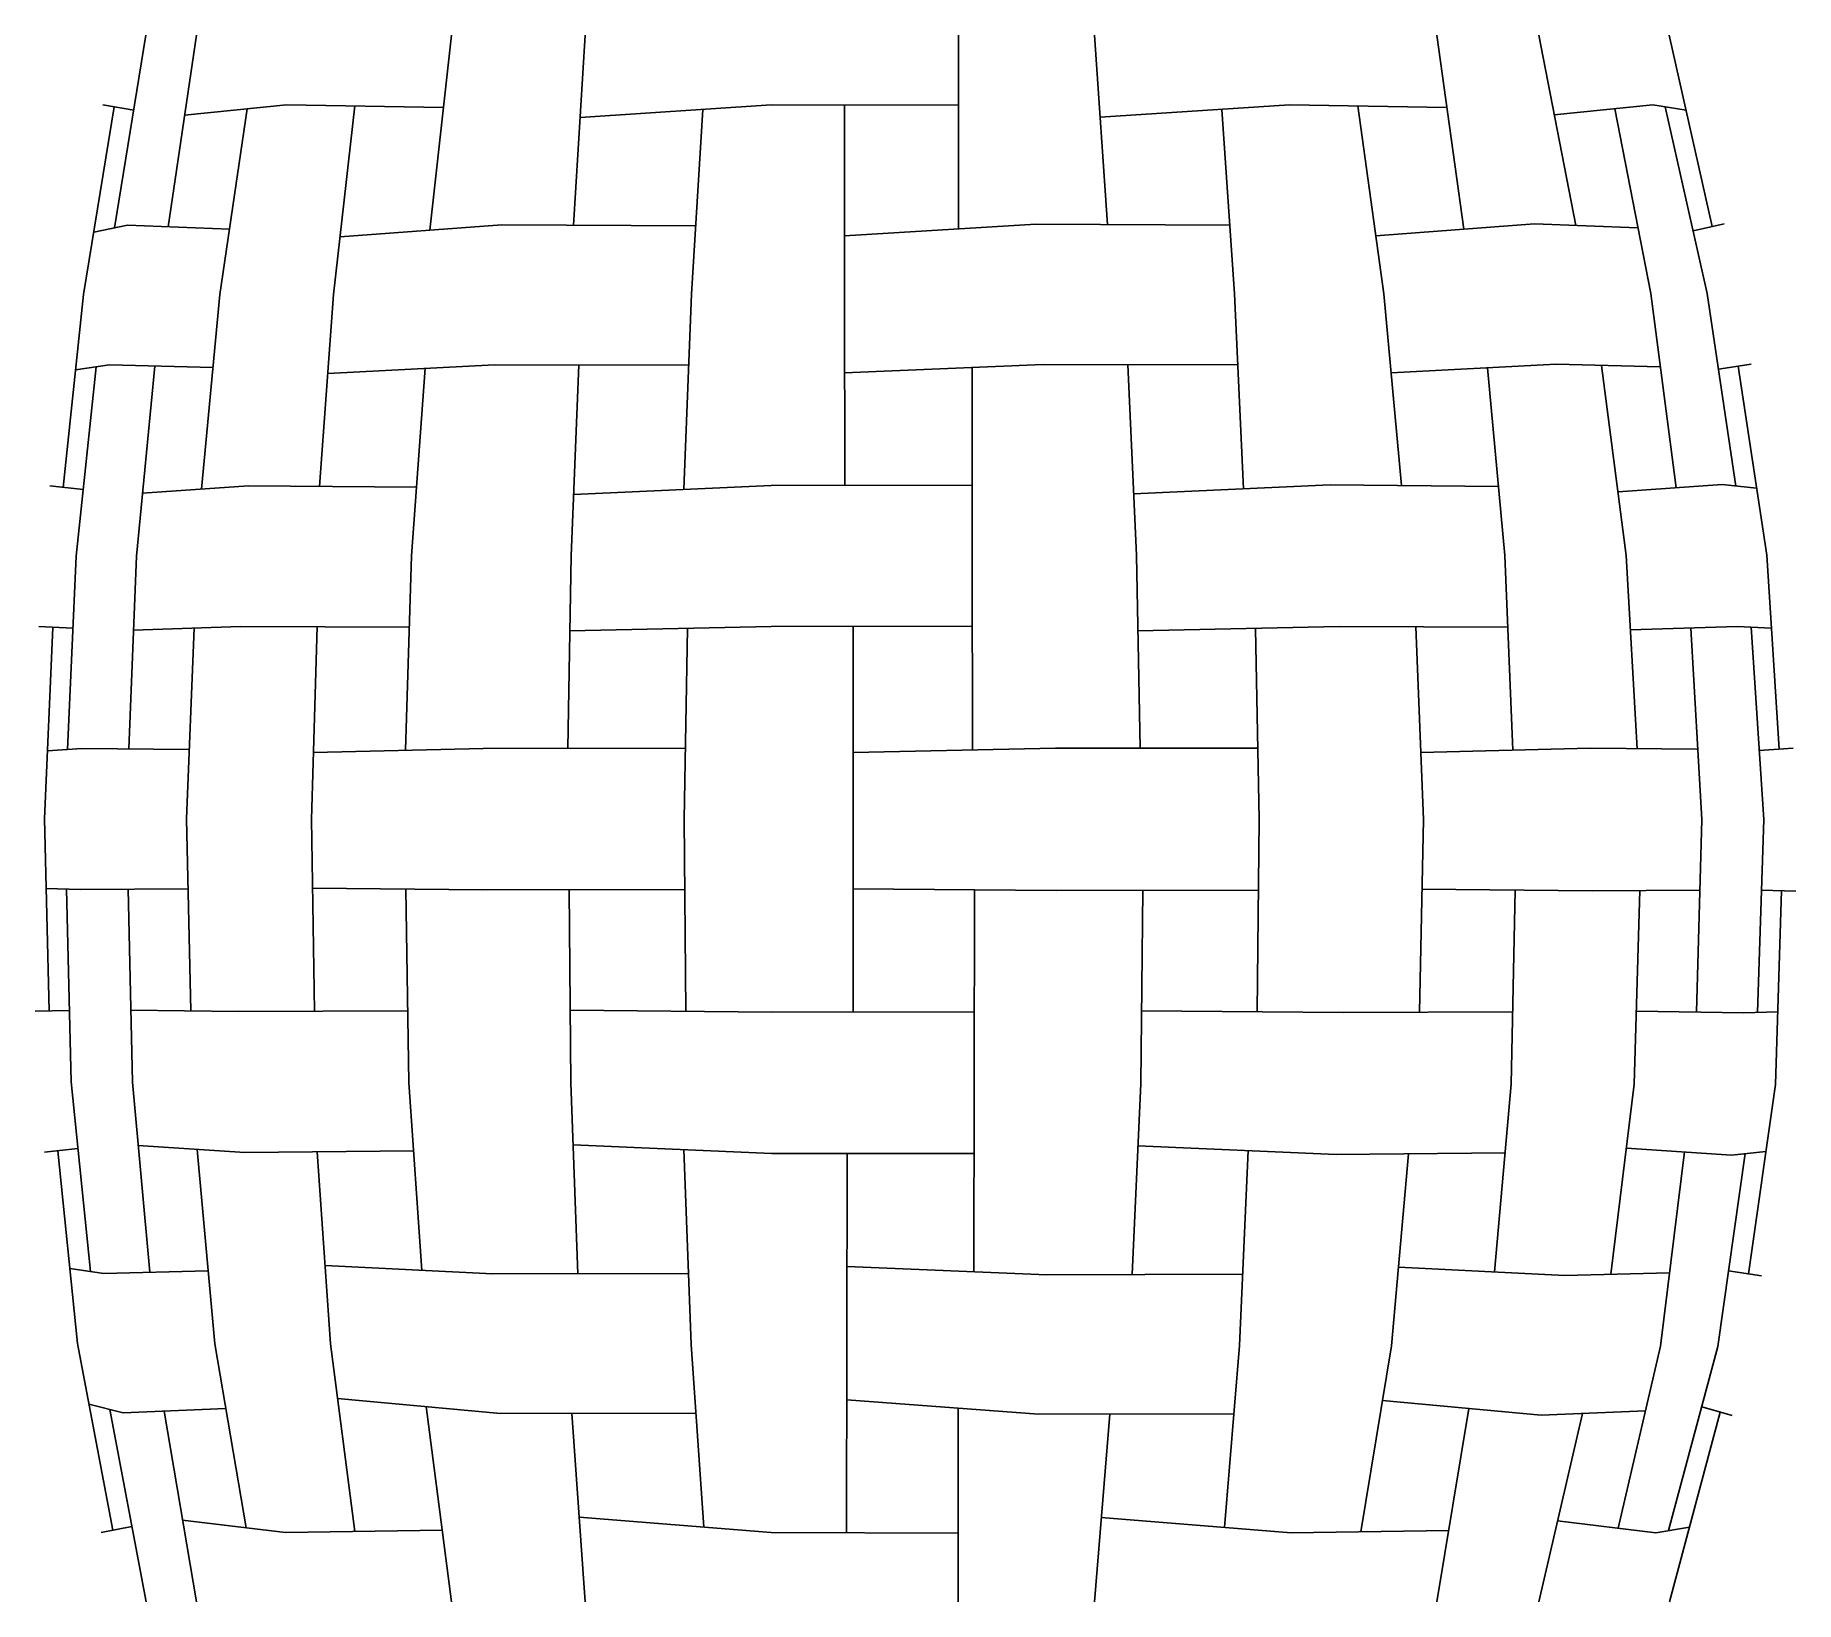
# Model space of a CAD drawing. Header units: centimetres. Extents: x -193 to 9, y 9 to 189.
import ezdxf

# ---------------------------------------------------------------- set-up
doc = ezdxf.new("R2010")
doc.units = ezdxf.units.CM
doc.header["$MEASUREMENT"] = 0

msp = doc.modelspace()

# ---------------------------------------------------------------- linework, layer by layer
at = {"color": 0}
for p, q in [((-180.1, 189.24, 21.61), (-183.71, 167.11, 22.22)), ((-174.3, 189.24, 37.37), (-177.54, 167.24, 39.19)), ((-144.97, 189.24, 72.49), (-147.49, 166.84, 75.51)), ((-129.61, 189.24, 81.35), (-130.95, 167.43, 85.17)), ((-86.74, 189.24, 88.82), (-86.74, 166.98, 93.19)), ((-71.08, 189.24, 85.97), (-69.59, 167.48, 90.21)), ((-31.74, 189.24, 63.54), (-28.67, 166.95, 67.23)), ((-20.03, 189.24, 49.57), (-15.79, 167.38, 51.97)), ((-5.04, 189.24, 7.81), (-0.13, 167.27, 8.64)), ((-187.26, 159.43, 8.78), (-183.74, 181.01, 8.18)), ((-185.07, 181.24, 0), (-181.5, 180.64, 21.85)), ((-163.93, 181.24, 58.54), (-175.65, 180.07, 38.13)), ((-171.59, 159.44, 52.43), (-168.45, 180.79, 50.66)), ((-163.93, 181.24, 58.54), (-145.9, 180.95, 73.61)), ((-158.53, 159.45, 68.01), (-156.11, 181.11, 65.08)), ((-108.27, 181.23, 90.39), (-130.19, 179.8, 83)), ((-117.4, 159.48, 91.48), (-116.11, 180.72, 87.75)), ((-108.27, 181.23, 90.39), (-86.74, 181.21, 90.4)), ((-99.81, 159.49, 94.66), (-99.83, 181.22, 90.39)), ((-48.69, 181.23, 79.9), (-70.43, 179.81, 87.81)), ((-55.01, 159.53, 86.85), (-56.47, 180.72, 82.73)), ((-48.69, 181.23, 79.9), (-30.6, 180.95, 64.91)), ((-37.86, 159.54, 76.96), (-40.84, 181.11, 73.4)), ((-6.92, 181.23, 29.95), (-18.26, 180.08, 50.58)), ((-7.17, 159.56, 40.23), (-11.3, 180.78, 37.91)), ((-6.92, 181.23, 29.95), (-3.12, 180.64, 8.13)), ((-0.7, 159.57, 22.58), (-5.5, 181.01, 21.78)), ((-182.21, 167.43, 30.84), (-186.09, 166.6, 8.58)), ((-182.21, 167.43, 30.84), (-170.48, 166.96, 51.81)), ((-139.19, 167.47, 82.28), (-157.79, 166.07, 67.12)), ((-139.19, 167.47, 82.28), (-116.92, 167.35, 90.09)), ((-77.84, 167.52, 93.09), (-99.82, 166.18, 93.35)), ((-77.84, 167.52, 93.09), (-55.56, 167.4, 85.32)), ((-20.53, 167.57, 60.28), (-38.78, 166.18, 75.86)), ((-20.53, 167.57, 60.28), (-8.64, 167.1, 39.41)), ((1.25, 167.58, 0), (-2.31, 166.76, 22.31)), ((-187.26, 159.43, 8.78), (-189.62, 137.28, 9.18)), ((-171.59, 159.44, 52.43), (-173.73, 137.09, 53.65)), ((-158.53, 159.45, 68.01), (-160.15, 137.39, 69.97)), ((-117.4, 159.48, 91.48), (-118.29, 137.06, 94.07)), ((-99.81, 159.49, 94.66), (-99.8, 137.52, 97.52)), ((-55.01, 159.53, 86.85), (-53.98, 137.11, 89.74)), ((-37.86, 159.54, 76.96), (-35.82, 137.49, 79.39)), ((-7.17, 159.56, 40.23), (-4.27, 137.23, 41.86)), ((-0.7, 159.57, 22.58), (2.62, 137.44, 23.13)), ((-184.29, 151.36, 31.71), (-188.18, 150.78, 8.93)), ((-188.12, 129.38, 23.23), (-185.81, 151.14, 22.84)), ((-184.29, 151.36, 31.71), (-172.39, 151.06, 52.89)), ((-181.19, 129.39, 42.15), (-179.09, 151.23, 40.96)), ((-140.06, 151.38, 84.6), (-159.2, 150.38, 68.82)), ((-149.6, 129.4, 79.96), (-148.01, 150.97, 78.04)), ((-140.06, 151.38, 84.6), (-117.72, 151.34, 92.42)), ((-131.23, 129.41, 90.53), (-130.36, 151.36, 88)), ((-76.98, 151.41, 95.71), (-99.81, 150.43, 95.84)), ((-85.15, 129.43, 98.57), (-85.16, 151.06, 95.76)), ((-76.98, 151.41, 95.71), (-54.64, 151.37, 87.9)), ((-66.27, 129.44, 95.16), (-67.28, 151.39, 92.32)), ((-18.05, 151.43, 61.99), (-37.02, 150.44, 77.96)), ((-23.94, 129.46, 71), (-25.93, 151.02, 68.62)), ((-18.05, 151.43, 61.99), (-6.08, 151.13, 40.84)), ((-9.98, 129.47, 54.34), (-12.82, 151.3, 52.75)), ((4.35, 151.44, 0), (0.61, 150.87, 22.8)), ((6.15, 129.48, 9.42), (2.89, 151.22, 8.88)), ((1.05, 137.6, 32.3), (-10.93, 136.77, 53.81)), ((1.05, 137.6, 32.3), (4.99, 137.19, 9.23)), ((-191.14, 137.45, 0), (-187.31, 137.03, 23.09)), ((-168.32, 137.46, 63.16), (-180.49, 136.62, 41.76)), ((-168.32, 137.46, 63.16), (-149.02, 137.29, 79.26)), ((-108.27, 137.51, 97.52), (-130.95, 136.48, 89.72)), ((-108.27, 137.51, 97.52), (-85.15, 137.53, 97.52)), ((-44, 137.57, 86.19), (-66.6, 136.53, 94.24)), ((-44, 137.57, 86.19), (-24.67, 137.39, 70.13)), ((-188.12, 129.38, 23.23), (-189.1, 107.18, 23.4)), ((-181.19, 129.39, 42.15), (-182.07, 107.24, 42.65)), ((-149.6, 129.4, 79.96), (-150.28, 107.08, 80.79)), ((-131.23, 129.41, 90.53), (-131.6, 107.3, 91.62)), ((-85.15, 129.43, 98.57), (-85.13, 107.11, 99.81)), ((-66.27, 129.44, 95.16), (-65.83, 107.31, 96.38)), ((-23.94, 129.46, 71), (-23.04, 107.09, 72.06)), ((-9.98, 129.47, 54.34), (-8.73, 107.26, 55.04)), ((6.15, 129.48, 9.42), (7.6, 107.2, 9.66)), ((-192.39, 121.28, 0), (-188.49, 121.1, 23.29)), ((-191.76, 99.18, 9.7), (-190.79, 121.2, 9.54)), ((-169.22, 121.28, 64.13), (-181.52, 120.89, 42.34)), ((-175.44, 99.18, 55.16), (-174.56, 121.11, 54.67)), ((-169.22, 121.28, 64.13), (-149.85, 121.23, 80.26)), ((-161.09, 99.17, 72.28), (-160.41, 121.25, 71.47)), ((-108.25, 121.28, 99.02), (-131.38, 120.79, 90.96)), ((-118.24, 99.16, 96.74), (-117.86, 121.07, 95.67)), ((-108.25, 121.28, 99.02), (-85.14, 121.32, 99.02)), ((-98.82, 99.15, 100.25), (-98.81, 121.29, 99.02)), ((-42.99, 121.28, 87.52), (-66.1, 120.79, 95.63)), ((-52.18, 99.13, 92.11), (-52.6, 121.08, 90.89)), ((-42.99, 121.28, 87.52), (-23.61, 121.23, 71.39)), ((-33.3, 99.12, 81.24), (-34.17, 121.26, 80.18)), ((2.76, 121.28, 32.8), (-9.5, 120.9, 54.61)), ((-1.32, 99.11, 42.97), (-2.56, 121.11, 42.27)), ((2.76, 121.28, 32.8), (6.69, 121.1, 9.51)), ((5.81, 99.11, 23.51), (4.37, 121.21, 23.26)), ((-187.47, 107.29, 33.06), (-191.42, 107.03, 9.64)), ((-187.47, 107.29, 33.06), (-175.12, 107.17, 54.99)), ((-141.36, 107.29, 88.2), (-160.86, 106.83, 72)), ((-141.36, 107.29, 88.2), (-118.1, 107.31, 96.34)), ((-75.59, 107.3, 99.79), (-98.81, 106.84, 99.82)), ((-75.59, 107.3, 99.79), (-52.33, 107.31, 91.66)), ((-14.14, 107.31, 64.63), (-33.6, 106.84, 80.87)), ((-14.14, 107.31, 64.63), (-1.78, 107.19, 42.71)), ((9.21, 107.31, 0), (5.29, 107.05, 23.42)), ((-191.76, 99.18, 9.7), (-191.21, 77.12, 9.61)), ((-175.44, 99.18, 55.16), (-174.95, 77.14, 54.88)), ((-161.09, 99.17, 72.28), (-160.72, 77.09, 71.83)), ((-118.24, 99.16, 96.74), (-118.05, 77.09, 96.16)), ((-98.82, 99.15, 100.25), (-98.83, 77.02, 99.61)), ((-52.18, 99.13, 92.11), (-52.4, 77.03, 91.49)), ((-33.3, 99.12, 81.24), (-33.74, 76.98, 80.72)), ((-1.32, 99.11, 42.97), (-1.93, 76.98, 42.63)), ((5.81, 99.11, 23.51), (5.11, 76.95, 23.39)), ((-187.62, 91.07, 33.13), (-191.56, 91.2, 9.67)), ((-188.69, 68.97, 23.36), (-189.24, 91.12, 23.46)), ((-187.62, 91.07, 33.13), (-175.26, 91.16, 55.06)), ((-181.66, 68.96, 42.54), (-182.15, 91.11, 42.84)), ((-141.4, 91.03, 88.39), (-160.96, 91.23, 72.12)), ((-149.88, 68.91, 80.57), (-150.24, 91.12, 81.04)), ((-141.4, 91.03, 88.39), (-118.17, 91.07, 96.52)), ((-131.27, 68.88, 91.29), (-131.45, 91.05, 91.88)), ((-75.49, 90.97, 100.01), (-98.82, 91.16, 100.02)), ((-84.92, 68.82, 99.37), (-84.89, 91.05, 100.01)), ((-13.91, 90.91, 64.77), (-33.46, 91.11, 81.05)), ((-75.49, 90.97, 100.01), (-52.26, 91.02, 91.89)), ((-65.78, 68.79, 95.91), (-65.54, 90.99, 96.53)), ((-23.2, 68.73, 71.62), (-22.74, 91, 72.13)), ((-13.91, 90.91, 64.77), (-1.55, 91, 42.84)), ((-9.06, 68.71, 54.74), (-8.44, 90.95, 55.07)), ((9.49, 90.89, 0), (5.55, 91.02, 23.46)), ((7.16, 68.69, 9.56), (7.87, 90.95, 9.67)), ((-192.82, 77.08, 0), (-188.89, 77.18, 23.4)), ((-169.51, 77.06, 64.51), (-181.84, 77.23, 42.65)), ((-169.51, 77.06, 64.51), (-150.01, 77.13, 80.75)), ((-108.18, 77, 99.61), (-131.34, 77.21, 91.51)), ((-108.18, 77, 99.61), (-84.91, 77.04, 99.61)), ((-42.53, 76.95, 88.04), (-65.69, 77.15, 96.14)), ((-42.53, 76.95, 88.04), (-23.03, 77.01, 71.81)), ((3.49, 76.91, 33), (-8.82, 77.08, 54.86)), ((3.49, 76.91, 33), (7.43, 77.01, 9.6)), ((-188.69, 68.97, 23.36), (-186.47, 47.19, 22.98)), ((-181.66, 68.96, 42.54), (-179.66, 47.1, 41.4)), ((-149.88, 68.91, 80.57), (-148.38, 47.31, 78.73)), ((-131.27, 68.88, 91.29), (-130.45, 46.93, 88.86)), ((-84.92, 68.82, 99.37), (-84.95, 47.16, 96.69)), ((-65.78, 68.79, 95.91), (-66.76, 46.84, 93.22)), ((-23.2, 68.73, 71.62), (-25.11, 47.14, 69.36)), ((-9.06, 68.71, 54.74), (-11.76, 46.87, 53.23)), ((7.16, 68.69, 9.56), (4.07, 46.92, 9.04)), ((-191.77, 60.9, 0), (-187.91, 61.31, 23.23)), ((-187.96, 38.91, 8.94), (-190.22, 61.07, 9.33)), ((-168.75, 60.86, 63.71), (-180.99, 61.66, 42.16)), ((-172.17, 38.88, 52.91), (-174.21, 61.22, 54.09)), ((-168.75, 60.86, 63.71), (-149.33, 61.04, 79.9)), ((-158.89, 38.86, 68.76), (-160.42, 60.94, 70.65)), ((-108.17, 60.76, 98.37), (-131.01, 61.74, 90.5)), ((-117.45, 38.79, 92.4), (-118.28, 61.19, 94.89)), ((-108.17, 60.76, 98.37), (-84.93, 60.75, 98.37)), ((-99.54, 38.75, 95.64), (-99.5, 60.75, 98.37)), ((-43.34, 60.64, 86.94), (-66.1, 61.63, 95.03)), ((-54.42, 38.68, 87.77), (-53.42, 61.08, 90.52)), ((-43.34, 60.64, 86.94), (-23.9, 60.82, 70.79)), ((-36.96, 38.64, 77.71), (-35.01, 60.72, 80.02)), ((2.1, 60.57, 32.58), (-9.97, 61.36, 54.23)), ((-6.05, 38.59, 40.71), (-3.29, 60.92, 42.25)), ((0.54, 38.58, 22.74), (3.69, 60.73, 23.27)), ((2.1, 60.57, 32.58), (6.07, 60.97, 9.37)), ((-184.93, 46.97, 32.02), (-188.84, 47.53, 9.09)), ((-184.93, 46.97, 32.02), (-172.94, 47.27, 53.35)), ((-140.27, 46.91, 85.42), (-159.51, 47.87, 69.53)), ((-140.27, 46.91, 85.42), (-117.75, 46.96, 93.31)), ((-76.57, 46.82, 96.65), (-99.53, 47.75, 96.76)), ((-76.57, 46.82, 96.65), (-54.05, 46.87, 88.78)), ((-17.06, 46.73, 62.59), (-36.16, 47.69, 78.66)), ((-17.06, 46.73, 62.59), (-5.01, 47.03, 41.29)), ((5.55, 46.7, 0), (1.78, 47.26, 22.95)), ((-187.96, 38.91, 8.94), (-183.92, 17.46, 8.25)), ((-172.17, 38.88, 52.91), (-168.59, 17.74, 50.87)), ((-158.89, 38.86, 68.76), (-156.1, 17.31, 65.36)), ((-117.45, 38.79, 92.4), (-115.98, 17.8, 88.09)), ((-99.54, 38.75, 95.64), (-99.58, 17.16, 90.65)), ((-54.42, 38.68, 87.77), (-56.14, 17.78, 82.97)), ((-36.96, 38.64, 77.71), (-40.49, 17.28, 73.52)), ((-6.05, 38.59, 40.71), (-10.91, 17.68, 37.99)), ((0.54, 38.58, 22.74), (-5.13, 17.41, 21.8)), ((-139.35, 30.87, 82.91), (-158.08, 32.59, 67.77)), ((-77.53, 30.78, 93.81), (-99.55, 32.43, 94.18)), ((-182.7, 30.94, 31.07), (-186.65, 31.94, 8.72)), ((-180.09, 9.24, 21.61), (-184.25, 31.33, 22.31)), ((-182.7, 30.94, 31.07), (-170.91, 31.45, 52.2)), ((-174.3, 9.24, 37.36), (-178.02, 31.14, 39.46)), ((-144.97, 9.24, 72.48), (-147.9, 31.66, 76)), ((-139.35, 30.87, 82.91), (-116.9, 30.92, 90.78)), ((-129.62, 9.24, 81.34), (-131.17, 30.89, 85.78)), ((-86.75, 9.24, 88.82), (-86.75, 31.47, 93.96)), ((-77.53, 30.78, 93.81), (-55.07, 30.82, 85.97)), ((-71.09, 9.24, 85.98), (-69.35, 30.79, 90.95)), ((-19.77, 30.69, 60.75), (-38, 32.37, 76.48)), ((-31.74, 9.24, 63.55), (-28.09, 31.45, 67.94)), ((-20.03, 9.24, 49.58), (-15.01, 30.88, 52.42)), ((-19.77, 30.69, 60.75), (-7.77, 31.18, 39.75)), ((-5.03, 9.23, 7.81), (0.81, 31.03, 8.8)), ((2.18, 30.65, 0), (-1.32, 31.62, 22.43)), ((-164.06, 17.2, 58.7), (-175.89, 18.61, 38.26)), ((-108.25, 17.19, 90.65), (-130.32, 18.95, 83.33)), ((-48.5, 17.17, 80.14), (-70.31, 18.91, 88.21)), ((-6.59, 17.16, 30.04), (-17.87, 18.53, 50.8)), ((-185.26, 17.2, 0), (-181.72, 17.89, 21.88)), ((-164.06, 17.2, 58.7), (-146.05, 17.45, 73.77)), ((-108.25, 17.19, 90.65), (-86.75, 17.12, 90.64)), ((-48.5, 17.17, 80.14), (-30.4, 17.41, 65.17)), ((-6.59, 17.16, 30.04), (-2.73, 17.82, 8.2))]:
    msp.add_line(p, q, dxfattribs=at)

doc.saveas('drawing.dxf')
